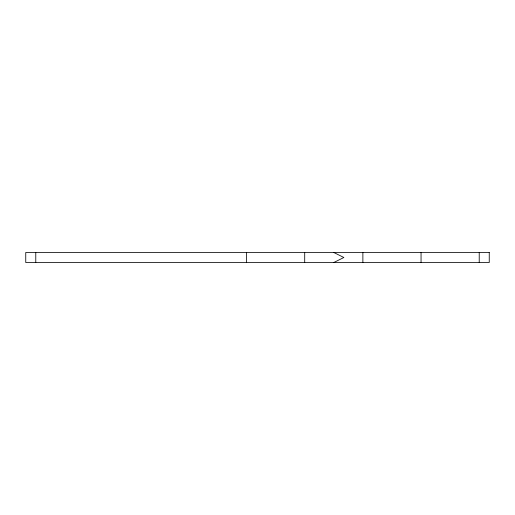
<?xml version="1.0" encoding="UTF-8"?>
<svg xmlns="http://www.w3.org/2000/svg" width="515" height="515" viewBox="0 0 515 515"><rect width="100%" height="100%" fill="white"/><g stroke="black" fill="none" stroke-linecap="round" stroke-linejoin="round"><path stroke-width="0.77" d="M333.791 262.515L343.865 257.5L333.791 252.485M479.22 252.485L479.22 262.515M421.051 252.485L421.051 262.515M362.875 252.485L362.875 262.515M304.706 252.485L304.706 262.515M246.556 252.485L246.556 262.515M35.78 252.485L35.78 262.515M489.25 252.485L25.75 252.485L25.75 262.515L489.25 262.515L489.25 252.485"/></g></svg>
